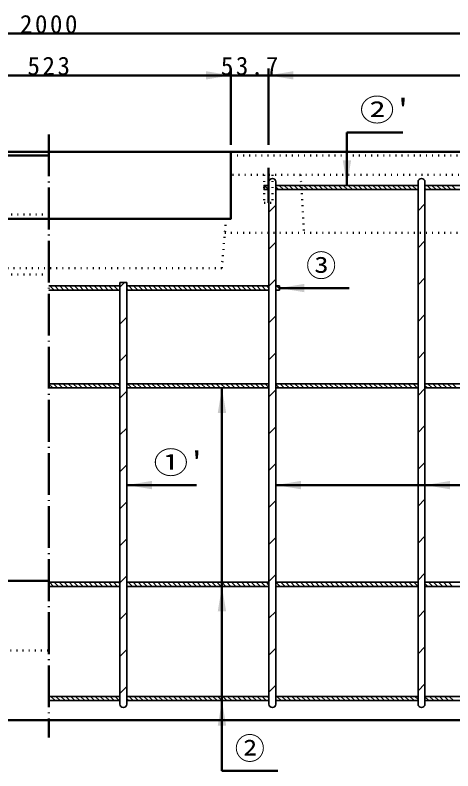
# Model space of a CAD drawing. Units: millimetres, scale not verified. Extents: x -2102 to 2102, y -1485 to 1485.
# Drawn here: x 785 to 1414, y -694 to 391 of the extents above; entities that cross this region are included whole.
import ezdxf
from ezdxf.enums import TextEntityAlignment as Align

# ---------------------------------------------------------------- set-up
doc = ezdxf.new("R2010")
doc.units = ezdxf.units.MM
doc.header["$LTSCALE"] = 5
doc.linetypes.add('DOTTED', pattern=[1.75, 0.25, -1.5])
doc.linetypes.add('LONG_DASHED_DOTTED', pattern=[15.25, 12, -1.5, 0.25, -1.5])
doc.layers.add('0-0_V-nasSTD', color=7, linetype='Continuous', lineweight=35)
doc.layers.add('0-1_0', color=7, linetype='Continuous', lineweight=50)
doc.styles.add('ＭＳ ゴシック', font='')
doc.styles.get('ＭＳ ゴシック').set_extended_font_data('MS Gothic')

msp = doc.modelspace()

# ---------------------------------------------------------------- linework, layer by layer
at = {"layer": '0-0_V-nasSTD', "linetype": 'LONG_DASHED_DOTTED', "lineweight": 50}
for p, q in [((833.5, 219.655), (833.5, -646.345)), ((1148.7, 171.655), (1148.7, 121.655))]:
    msp.add_line(p, q, dxfattribs=at)
at = {"layer": '0-0_V-nasSTD', "lineweight": 50}
for p, q in [((1261.5, 222.655), (1261.5, 146.655)), ((-166.5, 194.655), (1833.5, 194.655)), ((1095, 194.655), (572, 194.655)), ((572, 189.655), (833.5, 189.655)), ((1082.099, -694.345), (1082.099, -144.345)), ((945.5, -283.845), (1045.5, -283.845)), ((1934.5, -283.845), (1159.5, -283.845)), ((-46.5, -421.345), (833.5, -421.345)), ((-166.5, -621.345), (1833.5, -621.345))]:
    msp.add_line(p, q, dxfattribs=at)
at = {"layer": '0-0_V-nasSTD', "linetype": 'DOTTED', "lineweight": 50}
for p, q in [((1095, 189.655), (1833.5, 189.655)), ((1833.5, 161.655), (1095, 161.655)), ((1142.7, 161.655), (1142.7, 121.655)), ((1154.7, 161.655), (1154.7, 121.655)), ((1195, 161.655), (1200, 78.655)), ((1142.7, 121.655), (1154.7, 121.655)), ((833.5, 104.655), (578, 104.655)), ((1088, 98.655), (1081.813, 27.935)), ((1086.25, 78.655), (1833.5, 78.655)), ((1081.813, 27.935), (585.187, 27.935)), ((833.5, 18.655), (-166.5, 18.655)), ((-166.5, -521.345), (833.5, -521.345))]:
    msp.add_line(p, q, dxfattribs=at)
at = {"layer": '0-0_V-nasSTD'}
for p, q in [((1143.132, 146.655), (1149.132, 140.655)), ((1149.5, 151.655), (1149.5, -598.345)), ((1149.5, 146.655), (1149.5, 151.655)), ((1159.5, 151.655), (1159.5, -598.345)), ((1159.5, 151.655), (1159.5, 146.655)), ((1159.5, 146.655), (1363.5, 146.655)), ((1159.5, 144.429), (1163.274, 140.655)), ((1164.345, 146.655), (1170.345, 140.655)), ((1171.417, 146.655), (1177.417, 140.655)), ((1178.488, 146.655), (1184.488, 140.655)), ((1185.559, 146.655), (1191.559, 140.655)), ((1192.63, 146.655), (1198.63, 140.655)), ((1199.701, 146.655), (1205.701, 140.655)), ((1206.772, 146.655), (1212.772, 140.655)), ((1213.843, 146.655), (1219.843, 140.655)), ((1220.914, 146.655), (1226.914, 140.655)), ((1227.985, 146.655), (1233.985, 140.655)), ((1235.056, 146.655), (1241.056, 140.655)), ((1242.127, 146.655), (1248.127, 140.655)), ((1249.198, 146.655), (1255.198, 140.655)), ((1256.269, 146.655), (1262.269, 140.655)), ((1263.34, 146.655), (1269.34, 140.655)), ((1270.412, 146.655), (1276.412, 140.655)), ((1277.483, 146.655), (1283.483, 140.655)), ((1284.554, 146.655), (1290.554, 140.655)), ((1291.625, 146.655), (1297.625, 140.655)), ((1298.696, 146.655), (1304.696, 140.655)), ((1305.767, 146.655), (1311.767, 140.655)), ((1312.838, 146.655), (1318.838, 140.655)), ((1319.909, 146.655), (1325.909, 140.655)), ((1326.98, 146.655), (1332.98, 140.655)), ((1334.051, 146.655), (1340.051, 140.655)), ((1341.122, 146.655), (1347.122, 140.655)), ((1348.193, 146.655), (1354.193, 140.655)), ((1355.264, 146.655), (1361.264, 140.655)), ((1362.335, 146.655), (1363.5, 145.49)), ((1363.5, 151.655), (1363.5, -598.345)), ((1363.5, 146.655), (1363.5, 151.655)), ((1373.5, 151.655), (1373.5, -598.345)), ((1373.5, 151.655), (1373.5, 146.655)), ((1373.5, 146.655), (1577.5, 146.655)), ((1373.5, 142.561), (1375.406, 140.655)), ((1376.478, 146.655), (1382.478, 140.655)), ((1383.549, 146.655), (1389.549, 140.655)), ((1390.62, 146.655), (1396.62, 140.655)), ((1397.691, 146.655), (1403.691, 140.655)), ((1404.762, 146.655), (1410.762, 140.655)), ((1411.833, 146.655), (1417.833, 140.655)), ((1159.5, 140.655), (1363.5, 140.655)), ((1373.5, 140.655), (1577.5, 140.655)), ((1363.5, 110.036), (1373.5, 120.036)), ((1149.5, 108.168), (1159.5, 118.168)), ((1149.5, 55.135), (1159.5, 65.135)), ((1363.5, 57.003), (1373.5, 67.003)), ((1149.5, 2.102), (1159.5, 12.102)), ((1363.5, 3.97), (1373.5, 13.97)), ((833.5, 2.155), (935.5, 2.155)), ((835.084, 2.155), (841.084, -3.845)), ((842.155, 2.155), (848.155, -3.845)), ((849.226, 2.155), (855.226, -3.845)), ((856.297, 2.155), (862.297, -3.845)), ((863.368, 2.155), (869.368, -3.845)), ((870.439, 2.155), (876.439, -3.845)), ((877.51, 2.155), (883.51, -3.845)), ((884.581, 2.155), (890.581, -3.845)), ((891.652, 2.155), (897.652, -3.845)), ((898.724, 2.155), (904.724, -3.845)), ((905.795, 2.155), (911.795, -3.845)), ((912.866, 2.155), (918.866, -3.845)), ((919.937, 2.155), (925.937, -3.845)), ((927.008, 2.155), (933.008, -3.845)), ((934.079, 2.155), (935.5, 0.733)), ((935.5, 7.155), (935.5, -598.345)), ((935.5, 7.155), (945.5, 7.155)), ((935.5, 0.234), (942.421, 7.155)), ((945.5, 7.155), (945.5, -598.345)), ((945.5, 2.155), (1149.5, 2.155)), ((948.221, 2.155), (954.221, -3.845)), ((955.292, 2.155), (961.292, -3.845)), ((962.363, 2.155), (968.363, -3.845)), ((969.434, 2.155), (975.434, -3.845)), ((976.505, 2.155), (982.505, -3.845)), ((983.576, 2.155), (989.576, -3.845)), ((990.647, 2.155), (996.647, -3.845)), ((997.719, 2.155), (1003.719, -3.845)), ((1004.79, 2.155), (1010.79, -3.845)), ((1011.861, 2.155), (1017.861, -3.845)), ((1018.932, 2.155), (1024.932, -3.845)), ((1026.003, 2.155), (1032.003, -3.845)), ((1033.074, 2.155), (1039.074, -3.845)), ((1040.145, 2.155), (1046.145, -3.845)), ((1047.216, 2.155), (1053.216, -3.845)), ((1054.287, 2.155), (1060.287, -3.845)), ((1061.358, 2.155), (1067.358, -3.845)), ((1068.429, 2.155), (1074.429, -3.845)), ((1075.5, 2.155), (1081.5, -3.845)), ((1082.571, 2.155), (1088.571, -3.845)), ((1089.642, 2.155), (1095.642, -3.845)), ((1096.713, 2.155), (1102.713, -3.845)), ((1103.785, 2.155), (1109.785, -3.845)), ((1110.856, 2.155), (1116.856, -3.845)), ((1117.927, 2.155), (1123.927, -3.845)), ((1124.998, 2.155), (1130.998, -3.845)), ((1132.069, 2.155), (1138.069, -3.845)), ((1139.14, 2.155), (1145.14, -3.845)), ((1146.211, 2.155), (1149.5, -1.134)), ((1159.5, 2.155), (1164.5, 2.155)), ((1160.353, 2.155), (1164.5, -1.992)), ((1164.5, 2.155), (1164.5, -3.845)), ((833.5, -3.333), (834.013, -3.845)), ((935.5, -3.845), (833.5, -3.845)), ((945.5, -2.195), (947.15, -3.845)), ((945.5, -3.845), (1149.5, -3.845)), ((1159.5, -3.845), (1164.5, -3.845)), ((935.5, -52.799), (945.5, -42.799)), ((1149.5, -50.931), (1159.5, -40.931)), ((1363.5, -49.063), (1373.5, -39.063)), ((935.5, -105.832), (945.5, -95.832)), ((1149.5, -103.964), (1159.5, -93.964)), ((1363.5, -102.096), (1373.5, -92.096)), ((833.5, -138.345), (935.5, -138.345)), ((833.5, -138.688), (839.158, -144.345)), ((840.229, -138.345), (846.229, -144.345)), ((847.3, -138.345), (853.3, -144.345)), ((854.371, -138.345), (860.371, -144.345)), ((861.442, -138.345), (867.442, -144.345)), ((868.513, -138.345), (874.513, -144.345)), ((875.584, -138.345), (881.584, -144.345)), ((882.655, -138.345), (888.655, -144.345)), ((889.726, -138.345), (895.726, -144.345)), ((896.797, -138.345), (902.797, -144.345)), ((903.868, -138.345), (909.868, -144.345)), ((910.939, -138.345), (916.939, -144.345)), ((918.01, -138.345), (924.01, -144.345)), ((925.081, -138.345), (931.081, -144.345)), ((932.152, -138.345), (935.5, -141.693)), ((945.5, -138.345), (1149.5, -138.345)), ((946.295, -138.345), (952.295, -144.345)), ((953.366, -138.345), (959.366, -144.345)), ((960.437, -138.345), (966.437, -144.345)), ((967.508, -138.345), (973.508, -144.345)), ((974.579, -138.345), (980.579, -144.345)), ((981.65, -138.345), (987.65, -144.345)), ((988.721, -138.345), (994.721, -144.345)), ((995.792, -138.345), (1001.792, -144.345)), ((1002.863, -138.345), (1008.863, -144.345)), ((1009.934, -138.345), (1015.934, -144.345)), ((1017.005, -138.345), (1023.005, -144.345)), ((1024.076, -138.345), (1030.076, -144.345)), ((1031.147, -138.345), (1037.147, -144.345)), ((1038.218, -138.345), (1044.218, -144.345)), ((1045.29, -138.345), (1051.29, -144.345)), ((1052.361, -138.345), (1058.361, -144.345)), ((1059.432, -138.345), (1065.432, -144.345)), ((1066.503, -138.345), (1072.503, -144.345)), ((1073.574, -138.345), (1079.574, -144.345)), ((1080.645, -138.345), (1086.645, -144.345)), ((1087.716, -138.345), (1093.716, -144.345)), ((1094.787, -138.345), (1100.787, -144.345)), ((1101.858, -138.345), (1107.858, -144.345)), ((1108.929, -138.345), (1114.929, -144.345)), ((1116, -138.345), (1122, -144.345)), ((1123.071, -138.345), (1129.071, -144.345)), ((1130.142, -138.345), (1136.142, -144.345)), ((1137.213, -138.345), (1143.213, -144.345)), ((1144.285, -138.345), (1149.5, -143.561)), ((1159.5, -138.345), (1363.5, -138.345)), ((1159.5, -139.419), (1164.427, -144.345)), ((1165.498, -138.345), (1171.498, -144.345)), ((1172.569, -138.345), (1178.569, -144.345)), ((1179.64, -138.345), (1185.64, -144.345)), ((1186.711, -138.345), (1192.711, -144.345)), ((1193.782, -138.345), (1199.782, -144.345)), ((1200.853, -138.345), (1206.853, -144.345)), ((1207.924, -138.345), (1213.924, -144.345)), ((1214.995, -138.345), (1220.995, -144.345)), ((1222.066, -138.345), (1228.066, -144.345)), ((1229.137, -138.345), (1235.137, -144.345)), ((1236.208, -138.345), (1242.208, -144.345)), ((1243.279, -138.345), (1249.279, -144.345)), ((1250.351, -138.345), (1256.351, -144.345)), ((1257.422, -138.345), (1263.422, -144.345)), ((1264.493, -138.345), (1270.493, -144.345)), ((1271.564, -138.345), (1277.564, -144.345)), ((1278.635, -138.345), (1284.635, -144.345)), ((1285.706, -138.345), (1291.706, -144.345)), ((1292.777, -138.345), (1298.777, -144.345)), ((1299.848, -138.345), (1305.848, -144.345)), ((1306.919, -138.345), (1312.919, -144.345)), ((1313.99, -138.345), (1319.99, -144.345)), ((1321.061, -138.345), (1327.061, -144.345)), ((1328.132, -138.345), (1334.132, -144.345)), ((1335.203, -138.345), (1341.203, -144.345)), ((1342.274, -138.345), (1348.274, -144.345)), ((1349.345, -138.345), (1355.345, -144.345)), ((1356.417, -138.345), (1362.417, -144.345)), ((1373.5, -138.345), (1577.5, -138.345)), ((1377.63, -138.345), (1383.63, -144.345)), ((1384.701, -138.345), (1390.701, -144.345)), ((1391.772, -138.345), (1397.772, -144.345)), ((1398.843, -138.345), (1404.843, -144.345)), ((1405.914, -138.345), (1411.914, -144.345)), ((1412.985, -138.345), (1418.985, -144.345)), ((935.5, -144.345), (833.5, -144.345)), ((935.5, -158.865), (945.5, -148.865)), ((945.5, -144.345), (1149.5, -144.345)), ((1149.5, -156.997), (1159.5, -146.997)), ((1159.5, -144.345), (1363.5, -144.345)), ((1363.5, -155.129), (1373.5, -145.129)), ((1373.5, -141.287), (1376.559, -144.345)), ((1373.5, -144.345), (1577.5, -144.345)), ((935.5, -211.898), (945.5, -201.898)), ((1149.5, -210.03), (1159.5, -200.03)), ((1363.5, -208.162), (1373.5, -198.162)), ((935.5, -264.931), (945.5, -254.931)), ((1149.5, -263.063), (1159.5, -253.063)), ((1363.5, -261.195), (1373.5, -251.195)), ((935.5, -317.964), (945.5, -307.964)), ((1149.5, -316.096), (1159.5, -306.096)), ((1363.5, -314.228), (1373.5, -304.228)), ((1363.5, -367.261), (1373.5, -357.261)), ((935.5, -370.997), (945.5, -360.997)), ((1149.5, -369.129), (1159.5, -359.129)), ((1149.5, -422.162), (1159.5, -412.162)), ((1363.5, -420.294), (1373.5, -410.294)), ((833.5, -423.345), (935.5, -423.345)), ((834.31, -423.345), (840.31, -429.345)), ((841.381, -423.345), (847.381, -429.345)), ((848.452, -423.345), (854.452, -429.345)), ((855.523, -423.345), (861.523, -429.345)), ((862.594, -423.345), (868.594, -429.345)), ((869.665, -423.345), (875.665, -429.345)), ((876.736, -423.345), (882.736, -429.345)), ((883.807, -423.345), (889.807, -429.345)), ((890.878, -423.345), (896.878, -429.345)), ((897.949, -423.345), (903.949, -429.345)), ((905.02, -423.345), (911.02, -429.345)), ((912.092, -423.345), (918.092, -429.345)), ((919.163, -423.345), (925.163, -429.345)), ((926.234, -423.345), (932.234, -429.345)), ((933.305, -423.345), (935.5, -425.541)), ((935.5, -424.03), (945.5, -414.03)), ((945.5, -423.345), (1149.5, -423.345)), ((947.447, -423.345), (953.447, -429.345)), ((954.518, -423.345), (960.518, -429.345)), ((961.589, -423.345), (967.589, -429.345)), ((968.66, -423.345), (974.66, -429.345)), ((975.731, -423.345), (981.731, -429.345)), ((982.802, -423.345), (988.802, -429.345)), ((989.873, -423.345), (995.873, -429.345)), ((996.944, -423.345), (1002.944, -429.345)), ((1004.015, -423.345), (1010.015, -429.345)), ((1011.086, -423.345), (1017.086, -429.345)), ((1018.158, -423.345), (1024.158, -429.345)), ((1025.229, -423.345), (1031.229, -429.345)), ((1032.3, -423.345), (1038.3, -429.345)), ((1039.371, -423.345), (1045.371, -429.345)), ((1046.442, -423.345), (1052.442, -429.345)), ((1053.513, -423.345), (1059.513, -429.345)), ((1060.584, -423.345), (1066.584, -429.345)), ((1067.655, -423.345), (1073.655, -429.345)), ((1074.726, -423.345), (1080.726, -429.345)), ((1081.797, -423.345), (1087.797, -429.345)), ((1088.868, -423.345), (1094.868, -429.345)), ((1095.939, -423.345), (1101.939, -429.345)), ((1103.01, -423.345), (1109.01, -429.345)), ((1110.081, -423.345), (1116.081, -429.345)), ((1117.152, -423.345), (1123.152, -429.345)), ((1124.224, -423.345), (1130.224, -429.345)), ((1131.295, -423.345), (1137.295, -429.345)), ((1138.366, -423.345), (1144.366, -429.345)), ((1145.437, -423.345), (1149.5, -427.409)), ((1159.5, -423.345), (1363.5, -423.345)), ((1159.579, -423.345), (1165.579, -429.345)), ((1166.65, -423.345), (1172.65, -429.345)), ((1173.721, -423.345), (1179.721, -429.345)), ((1180.792, -423.345), (1186.792, -429.345)), ((1187.863, -423.345), (1193.863, -429.345)), ((1194.934, -423.345), (1200.934, -429.345)), ((1202.005, -423.345), (1208.005, -429.345)), ((1209.076, -423.345), (1215.076, -429.345)), ((1216.147, -423.345), (1222.147, -429.345)), ((1223.218, -423.345), (1229.218, -429.345)), ((1230.29, -423.345), (1236.29, -429.345)), ((1237.361, -423.345), (1243.361, -429.345)), ((1244.432, -423.345), (1250.432, -429.345)), ((1251.503, -423.345), (1257.503, -429.345)), ((1258.574, -423.345), (1264.574, -429.345)), ((1265.645, -423.345), (1271.645, -429.345)), ((1272.716, -423.345), (1278.716, -429.345)), ((1279.787, -423.345), (1285.787, -429.345)), ((1286.858, -423.345), (1292.858, -429.345)), ((1293.929, -423.345), (1299.929, -429.345)), ((1301, -423.345), (1307, -429.345)), ((1308.071, -423.345), (1314.071, -429.345)), ((1315.142, -423.345), (1321.142, -429.345)), ((1322.213, -423.345), (1328.213, -429.345)), ((1329.285, -423.345), (1335.285, -429.345)), ((1336.356, -423.345), (1342.356, -429.345)), ((1343.427, -423.345), (1349.427, -429.345)), ((1350.498, -423.345), (1356.498, -429.345)), ((1357.569, -423.345), (1363.5, -429.277)), ((1373.5, -423.345), (1577.5, -423.345)), ((1378.782, -423.345), (1384.782, -429.345)), ((1385.853, -423.345), (1391.853, -429.345)), ((1392.924, -423.345), (1398.924, -429.345)), ((1399.995, -423.345), (1405.995, -429.345)), ((1407.066, -423.345), (1413.066, -429.345)), ((935.5, -429.345), (833.5, -429.345)), ((945.5, -428.47), (946.376, -429.345)), ((945.5, -429.345), (1149.5, -429.345)), ((1159.5, -429.345), (1363.5, -429.345)), ((1373.5, -425.134), (1377.711, -429.345)), ((1373.5, -429.345), (1577.5, -429.345)), ((1149.5, -475.195), (1159.5, -465.195)), ((1363.5, -473.327), (1373.5, -463.327)), ((935.5, -477.063), (945.5, -467.063)), ((935.5, -530.096), (945.5, -520.096)), ((1149.5, -528.228), (1159.5, -518.228)), ((1363.5, -526.36), (1373.5, -516.36)), ((935.5, -583.129), (945.5, -573.129)), ((1149.5, -581.261), (1159.5, -571.261)), ((1363.5, -579.393), (1373.5, -569.393)), ((833.5, -587.345), (935.5, -587.345)), ((833.5, -591.236), (835.609, -593.345)), ((935.5, -593.345), (833.5, -593.345)), ((836.68, -587.345), (842.68, -593.345)), ((843.751, -587.345), (849.751, -593.345)), ((850.822, -587.345), (856.822, -593.345)), ((857.893, -587.345), (863.893, -593.345)), ((864.965, -587.345), (870.965, -593.345)), ((872.036, -587.345), (878.036, -593.345)), ((879.107, -587.345), (885.107, -593.345)), ((886.178, -587.345), (892.178, -593.345)), ((893.249, -587.345), (899.249, -593.345)), ((900.32, -587.345), (906.32, -593.345)), ((907.391, -587.345), (913.391, -593.345)), ((914.462, -587.345), (920.462, -593.345)), ((921.533, -587.345), (927.533, -593.345)), ((928.604, -587.345), (934.604, -593.345)), ((934.67, -587.345), (935.5, -588.175)), ((935.5, -588.175), (934.67, -587.345)), ((945.5, -587.345), (1149.5, -587.345)), ((945.5, -591.104), (947.741, -593.345)), ((945.5, -593.345), (1149.5, -593.345)), ((948.812, -587.345), (954.812, -593.345)), ((955.883, -587.345), (961.883, -593.345)), ((962.954, -587.345), (968.954, -593.345)), ((970.025, -587.345), (976.025, -593.345)), ((977.097, -587.345), (983.097, -593.345)), ((984.168, -587.345), (990.168, -593.345)), ((991.239, -587.345), (997.239, -593.345)), ((998.31, -587.345), (1004.31, -593.345)), ((1005.381, -587.345), (1011.381, -593.345)), ((1012.452, -587.345), (1018.452, -593.345)), ((1019.523, -587.345), (1025.523, -593.345)), ((1026.594, -587.345), (1032.594, -593.345)), ((1033.665, -587.345), (1039.665, -593.345)), ((1040.736, -587.345), (1046.736, -593.345)), ((1047.807, -587.345), (1053.807, -593.345)), ((1054.878, -587.345), (1060.878, -593.345)), ((1061.949, -587.345), (1067.949, -593.345)), ((1069.02, -587.345), (1075.02, -593.345)), ((1076.092, -587.345), (1082.092, -593.345)), ((1083.163, -587.345), (1089.163, -593.345)), ((1090.234, -587.345), (1096.234, -593.345)), ((1097.305, -587.345), (1103.305, -593.345)), ((1104.376, -587.345), (1110.376, -593.345)), ((1111.447, -587.345), (1117.447, -593.345)), ((1118.518, -587.345), (1124.518, -593.345)), ((1125.589, -587.345), (1131.589, -593.345)), ((1132.66, -587.345), (1138.66, -593.345)), ((1139.731, -587.345), (1145.731, -593.345)), ((1146.802, -587.345), (1149.5, -590.043)), ((1159.5, -587.345), (1363.5, -587.345)), ((1159.5, -592.972), (1159.873, -593.345)), ((1159.5, -593.345), (1363.5, -593.345)), ((1160.944, -587.345), (1166.944, -593.345)), ((1168.015, -587.345), (1174.015, -593.345)), ((1175.086, -587.345), (1181.086, -593.345)), ((1182.158, -587.345), (1188.158, -593.345)), ((1189.229, -587.345), (1195.229, -593.345)), ((1196.3, -587.345), (1202.3, -593.345)), ((1203.371, -587.345), (1209.371, -593.345)), ((1210.442, -587.345), (1216.442, -593.345)), ((1217.513, -587.345), (1223.513, -593.345)), ((1224.584, -587.345), (1230.584, -593.345)), ((1231.655, -587.345), (1237.655, -593.345)), ((1238.726, -587.345), (1244.726, -593.345)), ((1245.797, -587.345), (1251.797, -593.345)), ((1252.868, -587.345), (1258.868, -593.345)), ((1259.939, -587.345), (1265.939, -593.345)), ((1267.01, -587.345), (1273.01, -593.345)), ((1274.081, -587.345), (1280.081, -593.345)), ((1281.152, -587.345), (1287.152, -593.345)), ((1288.224, -587.345), (1294.224, -593.345)), ((1295.295, -587.345), (1301.295, -593.345)), ((1302.366, -587.345), (1308.366, -593.345)), ((1309.437, -587.345), (1315.437, -593.345)), ((1316.508, -587.345), (1322.508, -593.345)), ((1323.579, -587.345), (1329.579, -593.345)), ((1330.65, -587.345), (1336.65, -593.345)), ((1337.721, -587.345), (1343.721, -593.345)), ((1344.792, -587.345), (1350.792, -593.345)), ((1351.863, -587.345), (1357.863, -593.345)), ((1358.934, -587.345), (1363.5, -591.911)), ((1373.5, -587.345), (1577.5, -587.345)), ((1373.5, -587.769), (1379.076, -593.345)), ((1373.5, -593.345), (1577.5, -593.345)), ((1373.5, -593.345), (1373.5, -598.345)), ((1380.147, -587.345), (1386.147, -593.345)), ((1387.218, -587.345), (1393.218, -593.345)), ((1394.29, -587.345), (1400.29, -593.345)), ((1401.361, -587.345), (1407.361, -593.345)), ((1408.432, -587.345), (1414.432, -593.345))]:
    msp.add_line(p, q, dxfattribs=at)
at = {"layer": '0-0_V-nasSTD', "lineweight": 50}
msp.add_lwpolyline([(1095, 194.655), (1095, 98.655), (572, 98.655)], dxfattribs=at)
at = {"layer": '0-0_V-nasSTD'}
msp.add_lwpolyline([(1149.5, 146.655), (1142.5, 146.655), (1142.5, 140.655), (1149.5, 140.655)], dxfattribs=at)
for centre, start, end in [((1154.5, 151.655), 0, 180), ((1368.5, 151.655), 0, 180), ((940.5, -598.345), 180, 0), ((1154.5, -598.345), 180, 0), ((1368.5, -598.345), 180, 0)]:
    msp.add_arc(centre, 5, start, end, dxfattribs=at)
for points in [[(1059, 298.655), (1059, 310.655), (1095, 304.655)], [(1148.7, 304.655), (1184.7, 298.655), (1184.7, 310.655)], [(1255.5, 182.655), (1261.5, 146.655), (1267.5, 182.655)], [(1164.5, -0.845), (1200.5, -6.845), (1200.5, 5.155)], [(1076.099, -180.345), (1082.099, -144.345), (1088.099, -180.345)], [(945.5, -283.845), (981.5, -289.845), (981.5, -277.845)], [(1159.5, -283.845), (1195.5, -289.845), (1195.5, -277.845)], [(1373.5, -283.845), (1409.5, -289.845), (1409.5, -277.845)], [(1076.099, -465.345), (1082.099, -429.345), (1088.099, -465.345)], [(1076.099, -629.345), (1082.099, -593.345), (1088.099, -629.345)]]:
    msp.add_solid(points, dxfattribs=at)
at = {"layer": '0-1_0'}
for p, q in [((-166.5, 364.655), (1833.5, 364.655)), ((572, 304.655), (1095, 304.655)), ((1095, 204.655), (1095, 314.655)), ((1095, 304.655), (1148.7, 304.655)), ((1148.7, 204.655), (1148.7, 314.655)), ((1148.7, 304.655), (1779.8, 304.655)), ((1261.5, 222.655), (1341.5, 222.655)), ((1164.5, -0.845), (1264.5, -0.845)), ((1082.099, -694.345), (1162.099, -694.345))]:
    msp.add_line(p, q, dxfattribs=at)

# ---------------------------------------------------------------- texts
at = {"layer": '0-0_V-nasSTD', "style": 'ＭＳ ゴシック', "width": 1.15}
for s, p in [("②'", (1279.9, 229.655)), ("①'", (983.9, -276.845))]:
    msp.add_text(s, height=31.67, dxfattribs=at).set_placement(p, align=Align.BOTTOM_LEFT)
at = {"layer": '0-0_V-nasSTD', "style": 'ＭＳ ゴシック'}
for s, p in [('③', (1202.9, 6.155)), ('②', (1100.499, -687.345))]:
    msp.add_text(s, height=31.67, dxfattribs=at).set_placement(p, align=Align.BOTTOM_LEFT)
at = {"layer": '0-0_V-nasSTD', "char_height": 26.39, "attachment_point": 7, "style": 'ＭＳ ゴシック'}
for s, insert in [('\\T1.2;2000', (792.1, 364.655)), ('\\T1.2;523', (802.9, 304.655)), ('\\T1.2;53.7', (1080.45, 304.655))]:
    msp.add_mtext(s, dxfattribs=dict(at, insert=insert))

doc.saveas('drawing.dxf')
